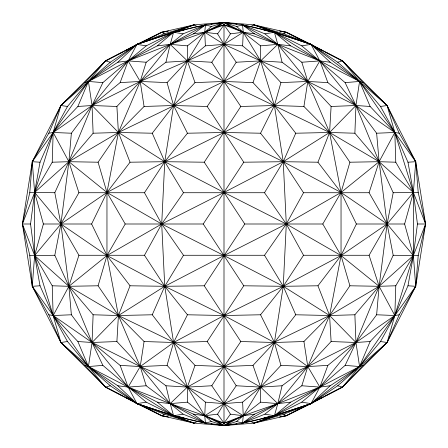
<?xml version="1.0" encoding="UTF-8"?>
<svg xmlns="http://www.w3.org/2000/svg" width="448" height="448" viewBox="0 0 448 448"><rect width="100%" height="100%" fill="white"/><g stroke="black" fill="none" stroke-linecap="round" stroke-linejoin="round"><path stroke-width="0.67" d="M312.054 45.231L313.281 45.847L311.046 44.374L274.4 32.267L242.536 24.881L224 22.4L211.406 26.516L204.747 32.267L187.443 45.847L187.382 60.9L173.6 105.504L164.752 161.7L161.7 224L164.752 286.3L173.6 342.496L187.382 387.1L204.747 415.733L211.406 421.484L224 425.6L253.994 423.119L286.3 415.733L311.046 403.626L342.496 387.1L387.1 342.496L415.733 286.3L425.6 224L415.733 161.7L387.1 105.504L342.496 60.9L311.046 44.374L286.3 32.267L253.994 24.881L224 22.4L194.006 24.881L161.7 32.267L136.954 44.374L105.504 60.9L60.9 105.504L32.267 161.7L22.4 224L32.267 286.3L60.9 342.496L105.504 387.1L136.954 403.626L161.7 415.733L194.006 423.119L224 425.6L242.536 423.119L274.4 415.733L311.046 403.626L313.281 402.153L312.054 402.769M135.946 402.769L134.719 402.153L136.954 403.626L173.6 415.733L205.464 423.119L224 425.6L236.594 421.484L243.253 415.733L260.557 402.153L260.618 387.1L274.4 342.496L283.248 286.3L286.3 224L283.248 161.7L274.4 105.504L260.618 60.9L243.253 32.267L236.594 26.516L224 22.4L205.464 24.881L173.6 32.267L136.954 44.374L134.719 45.847L135.946 45.231M131.611 400.551L105.504 387.1L84.941 365.383L60.9 342.496L48.776 314.776L32.267 286.3L29.764 255.276L22.4 224L34.625 192.461L52.226 162.215L53.166 132.474L60.9 105.504L84.941 82.617L105.504 60.9L131.611 47.449M316.389 47.449L342.496 60.9L363.059 82.617L387.1 105.504L399.224 133.224L415.733 161.7L418.236 192.724L425.6 224L413.375 255.539L395.774 285.785L394.834 315.526L387.1 342.496L363.059 365.383L342.496 387.1L316.389 400.551M203.386 25.564L197.204 26.516L194.006 24.881L164.22 33.841L136.954 44.374L110.292 62.238L60.9 105.504L48.776 133.224L32.267 161.7L29.764 192.724L22.4 224L34.625 255.539L68.886 286.3L93.117 314.776L92.053 342.496L88.424 366.554L105.504 387.1L122.175 395.595M244.614 422.436L250.796 421.484L253.994 423.119L283.78 414.159L311.046 403.626L337.708 385.762L387.1 342.496L399.224 314.776L415.733 286.3L418.236 255.276L425.6 224L413.375 192.461L379.114 161.7L354.883 133.224L355.947 105.504L359.576 81.446L342.496 60.9L325.825 52.405M122.175 52.405L105.504 60.9L88.424 81.446L53.166 132.474L32.267 161.7L34.625 192.461L34.625 255.539L32.267 286.3L53.166 315.526L92.053 342.496L120.131 365.383L140.207 366.554L167.065 365.383L187.382 387.1L205.374 402.153L204.747 415.733L205.464 423.119L211.406 421.484M325.825 395.595L342.496 387.1L359.576 366.554L394.834 315.526L415.733 286.3L413.375 255.539L413.375 192.461L415.733 161.7L394.834 132.474L355.947 105.504L327.869 82.617L307.793 81.446L280.935 82.617L260.618 60.9L242.626 45.847L243.253 32.267L242.536 24.881L236.594 26.516M84.941 365.383L88.424 366.554L128.134 387.1L170.201 403.626L193.474 414.159L205.464 423.119L183.086 414.159L170.201 403.626L140.207 366.554L116.894 341.527L118.418 315.526L106.96 255.539L106.96 192.461L118.418 132.474L140.207 81.446L146.182 62.238L170.201 44.374L183.086 33.841L205.464 24.881L211.406 26.516M363.059 82.617L359.576 81.446L319.866 60.9L277.799 44.374L254.526 33.841L242.536 24.881L264.914 33.841L277.799 44.374L307.793 81.446L331.106 106.473L329.582 132.474L341.04 192.461L341.04 255.539L329.582 315.526L307.793 366.554L301.818 385.762L277.799 403.626L264.914 414.159L242.536 423.119L236.594 421.484M168.185 414.159L194.006 423.119L164.22 414.159L136.954 403.626L110.292 385.762L88.424 366.554L67.497 341.527L53.166 315.526L40.018 285.785L34.625 255.539L30.554 224L34.625 192.461L40.018 162.215L53.166 132.474L67.497 106.473L88.424 81.446L136.954 44.374L173.6 32.267L194.006 24.881L136.954 44.374L128.134 60.9L92.053 105.504L71.366 133.224L68.886 161.7L60.9 224L54.807 255.276L68.886 286.3L92.053 342.496L102.872 365.383L146.227 402.153L173.6 415.733L194.006 423.119L197.204 421.484L203.386 422.436M279.815 33.841L253.994 24.881L283.78 33.841L311.046 44.374L337.708 62.238L359.576 81.446L380.503 106.473L394.834 132.474L407.982 162.215L413.375 192.461L417.446 224L413.375 255.539L407.982 285.785L394.834 315.526L380.503 341.527L359.576 366.554L311.046 403.626L274.4 415.733L253.994 423.119L311.046 403.626L319.866 387.1L355.947 342.496L376.634 314.776L379.114 286.3L387.1 224L393.193 192.724L379.114 161.7L355.947 105.504L345.128 82.617L301.773 45.847L274.4 32.267L253.994 24.881L250.796 26.516L244.614 25.564M203.235 224L243.751 285.785L283.248 286.3L317.957 285.785L341.04 255.539L356.39 224L341.04 192.461L317.957 162.215L283.248 161.7L243.751 162.215L203.235 224L125.21 224L106.96 255.539L98.09 285.785L118.418 315.526L144.077 341.527L140.207 366.554L128.134 387.1L136.954 403.626L194.006 423.119M244.765 224L204.249 162.215L164.752 161.7L130.043 162.215L106.96 192.461L91.61 224L106.96 255.539L130.043 285.785L164.752 286.3L204.249 285.785L244.765 224L322.79 224L341.04 192.461L349.91 162.215L329.582 132.474L303.923 106.473L307.793 81.446L319.866 60.9L311.046 44.374L253.994 24.881M48.776 133.224L53.166 132.474L92.053 105.504L140.207 81.446L165.934 62.238L170.201 44.374L173.6 32.267L197.204 26.516M399.224 314.776L394.834 315.526L355.947 342.496L307.793 366.554L282.066 385.762L277.799 403.626L274.4 415.733L250.796 421.484M184.302 30.022L173.6 32.267L146.227 45.847L136.954 44.374L117.835 62.238L88.424 81.446L77.879 106.473L53.166 132.474L34.625 192.461L43.383 224L34.625 255.539L53.166 315.526L60.9 342.496L88.424 366.554L136.954 403.626L173.6 415.733L197.204 421.484M263.698 417.978L274.4 415.733L301.773 402.153L311.046 403.626L330.165 385.762L359.576 366.554L370.121 341.527L394.834 315.526L413.375 255.539L404.617 224L413.375 192.461L394.834 132.474L387.1 105.504L359.576 81.446L311.046 44.374L274.4 32.267L250.796 26.516M167.065 365.383L173.6 342.496L187.449 314.776L224 315.526L260.551 314.776L283.248 286.3L303.526 255.276L369.085 255.276L387.1 224L413.375 192.461L418.236 192.724M280.935 82.617L274.4 105.504L260.551 133.224L224 132.474L187.449 133.224L164.752 161.7L144.474 192.724L78.915 192.724L60.9 224L34.625 255.539L29.764 255.276M29.764 192.724L34.625 192.461L60.9 224L78.915 255.276L68.886 286.3L53.166 315.526L88.424 366.554L117.835 385.762L136.954 403.626L146.227 402.153M418.236 255.276L413.375 255.539L387.1 224L369.085 192.724L379.114 161.7L394.834 132.474L359.576 81.446L330.165 62.238L311.046 44.374L301.773 45.847M354.883 133.224L329.582 132.474L295.742 133.224L274.4 105.504L253.008 82.617L260.618 60.9L260.557 45.847L243.253 32.267L224 22.4L213.69 23.985M93.117 314.776L118.418 315.526L152.258 314.776L173.6 342.496L194.992 365.383L187.382 387.1L187.443 402.153L204.747 415.733L224 425.6L234.31 424.015M184.302 417.978L173.6 415.733L128.134 387.1L92.053 342.496L71.366 314.776L68.886 286.3L60.9 224L54.807 192.724L68.886 161.7L92.053 105.504L120.131 82.617L128.134 60.9L146.227 45.847M263.698 30.022L274.4 32.267L319.866 60.9L355.947 105.504L376.634 133.224L379.114 161.7L387.1 224L393.193 255.276L379.114 286.3L355.947 342.496L327.869 365.383L319.866 387.1L301.773 402.153M130.043 285.785L118.418 315.526L92.053 342.496L77.879 341.527L53.166 315.526L48.776 314.776M317.957 162.215L329.582 132.474L355.947 105.504L370.121 106.473L394.834 132.474L399.224 133.224M152.258 314.776L164.752 286.3L183.484 255.276L264.516 255.276L286.3 224L303.526 192.724L369.085 192.724M295.742 133.224L283.248 161.7L264.516 192.724L183.484 192.724L161.7 224L144.474 255.276L78.915 255.276M182.454 30.531L173.6 32.267L128.134 60.9L102.872 82.617L92.053 105.504L93.117 133.224L68.886 161.7L34.625 192.461L54.807 192.724M265.546 417.469L274.4 415.733L319.866 387.1L345.128 365.383L355.947 342.496L354.883 314.776L379.114 286.3L413.375 255.539L393.193 255.276M254.526 33.841L243.253 32.267L230.418 33.841L224 44.374L211.792 62.238L187.382 60.9L165.934 62.238M193.474 414.159L204.747 415.733L217.582 414.159L224 403.626L236.208 385.762L260.618 387.1L282.066 385.762M331.106 106.473L355.947 105.504L307.793 81.446L282.066 62.238L260.618 60.9L236.208 62.238L224 81.446L207.2 106.473L173.6 105.504L144.077 106.473L118.418 132.474L98.09 162.215L106.96 192.461L125.21 224M116.894 341.527L92.053 342.496L140.207 366.554L165.934 385.762L187.382 387.1L211.792 385.762L224 366.554L240.8 341.527L274.4 342.496L303.923 341.527L329.582 315.526L349.91 285.785L341.04 255.539L322.79 224M303.923 106.473L274.4 105.504L240.8 106.473L204.249 162.215M144.077 341.527L173.6 342.496L207.2 341.527L243.751 285.785M84.941 82.617L88.424 81.446L128.134 60.9L170.201 44.374L193.474 33.841L204.747 32.267L217.582 33.841L224 24.881L230.418 26.516L243.253 32.267L277.799 44.374L290.69 45.847L319.866 60.9L330.165 62.238M330.165 385.762L319.866 387.1L277.799 403.626L254.526 414.159L243.253 415.733L230.418 414.159L224 423.119L217.582 421.484L204.747 415.733L170.201 403.626L157.31 402.153L128.134 387.1L117.835 385.762M93.117 133.224L118.418 132.474L152.258 133.224L173.6 105.504L194.992 82.617L224 81.446L253.008 82.617M354.883 314.776L329.582 315.526L295.742 314.776L274.4 342.496L253.008 365.383L224 366.554L194.992 365.383M130.043 162.215L118.418 132.474L116.894 106.473L140.207 81.446L170.201 44.374L205.464 24.881L204.747 32.267L205.374 45.847L187.382 60.9L167.065 82.617L140.207 81.446L120.131 82.617M317.957 285.785L329.582 315.526L331.106 341.527L307.793 366.554L277.799 403.626L242.536 423.119L243.253 415.733L242.626 402.153L260.618 387.1L280.935 365.383L307.793 366.554L327.869 365.383M117.835 62.238L128.134 60.9L157.31 45.847L173.6 32.267L183.086 33.841M363.059 365.383L359.576 366.554L290.69 402.153L274.4 415.733L264.914 414.159M193.474 33.841L205.464 24.881L202.927 25.816M254.526 414.159L242.536 423.119L245.073 422.184M157.31 45.847L170.201 44.374L204.747 32.267L217.582 26.516L224 22.4L234.31 23.985M213.69 424.015L224 425.6L230.418 421.484L243.253 415.733L277.799 403.626L290.69 402.153M283.78 33.841L286.3 32.267L299.174 38.746M148.826 409.254L161.7 415.733L164.22 414.159M132.854 46.81L134.098 46.166M313.902 401.834L315.146 401.19M225.366 22.618L224 22.4L204.747 32.267L187.382 60.9L140.207 81.446L144.077 106.473M222.634 425.382L224 425.6L243.253 415.733L260.618 387.1L307.793 366.554L303.923 341.527M125.266 50.831L128.352 49.258M129.59 48.63L130.822 48.003M148.114 39.189L161.7 32.267L168.56 31.018M279.44 416.982L286.3 415.733L299.886 408.811M317.178 399.997L318.41 399.37M319.648 398.742L322.734 397.169M139.014 43.686L147.599 39.368M148.826 38.746L161.7 32.267L167.177 31.399M280.823 416.601L286.3 415.733L299.174 409.254M300.401 408.632L308.986 404.314M168.185 33.841L194.006 24.881M253.994 423.119L279.815 414.159M337.708 62.238L342.496 60.9M105.504 387.1L110.292 385.762M217.582 26.516L224 24.881L243.253 32.267L224 44.374L187.382 60.9L170.201 44.374L187.443 45.847M230.418 421.484L224 423.119L204.747 415.733L224 403.626L260.618 387.1L277.799 403.626L260.557 402.153M220.595 23.066L224 22.4L230.082 23.492M217.918 424.508L224 425.6L227.405 424.934M217.918 23.492L224 22.4L227.405 23.066M220.595 424.934L224 425.6L230.082 424.508M264.914 33.841L274.4 32.267L290.69 45.847M183.086 414.159L173.6 415.733L157.31 402.153M219.895 23.05L221.262 22.831M222.634 22.618L224 22.4L230.418 26.516M217.582 421.484L224 425.6L225.366 425.382M226.738 425.169L228.105 424.95M204.758 25.357L206.136 25.144M210.946 24.405L212.318 24.192M235.682 423.808L237.054 423.595M241.864 422.856L243.242 422.643M380.503 106.473L387.1 105.504M60.9 342.496L67.497 341.527M260.557 45.847L277.799 44.374L301.818 62.238L307.793 81.446L329.582 132.474L379.114 161.7L395.774 162.215L413.375 192.461L393.193 192.724M187.443 402.153L170.201 403.626L146.182 385.762L140.207 366.554L118.418 315.526L68.886 286.3L52.226 285.785L34.625 255.539L54.807 255.276M345.128 82.617L359.576 81.446L370.121 106.473M102.872 365.383L88.424 366.554L77.879 341.527M205.374 45.847L224 44.374L242.626 45.847M242.626 402.153L224 403.626L205.374 402.153M301.818 62.238L319.866 60.9L327.869 82.617M146.182 385.762L128.134 387.1L120.131 365.383M77.879 106.473L92.053 105.504L116.894 106.473M370.121 341.527L355.947 342.496L331.106 341.527M407.982 162.215L415.733 161.7M32.267 286.3L40.018 285.785M376.634 133.224L394.834 132.474L395.774 162.215M71.366 314.776L53.166 315.526L52.226 285.785M52.226 162.215L68.886 161.7L98.09 162.215M395.774 285.785L379.114 286.3L349.91 285.785M349.91 162.215L379.114 161.7L341.04 192.461L286.3 224L224 255.539L164.752 286.3L118.418 315.526L224 366.554L260.618 387.1L253.008 365.383M98.09 285.785L68.886 286.3L106.96 255.539L161.7 224L224 192.461L283.248 161.7L329.582 132.474L224 81.446L187.382 60.9L194.992 82.617M22.4 224L30.554 224M43.383 224L91.61 224M356.39 224L404.617 224M417.446 224L425.6 224M71.366 133.224L53.166 132.474L68.886 161.7L78.915 192.724M376.634 314.776L394.834 315.526L379.114 286.3L369.085 255.276M32.267 161.7L40.018 162.215M407.982 285.785L415.733 286.3M146.182 62.238L128.134 60.9L140.207 81.446L173.6 105.504L224 132.474L283.248 161.7L341.04 192.461L387.1 224L341.04 255.539L283.248 286.3L224 315.526L173.6 342.496L140.207 366.554L187.382 387.1L224 403.626L243.253 415.733L224 423.119L217.582 414.159M301.818 385.762L319.866 387.1L307.793 366.554L274.4 342.496L224 315.526L164.752 286.3L106.96 255.539L60.9 224L106.96 192.461L164.752 161.7L224 132.474L274.4 105.504L307.793 81.446L260.618 60.9L224 44.374L204.747 32.267L224 24.881L230.418 33.841M102.872 82.617L88.424 81.446L92.053 105.504L118.418 132.474L164.752 161.7L224 192.461L286.3 224L341.04 255.539L379.114 286.3L329.582 315.526L224 366.554L187.382 387.1L170.201 403.626L173.6 415.733L182.454 417.469M345.128 365.383L359.576 366.554L355.947 342.496L329.582 315.526L283.248 286.3L224 255.539L161.7 224L106.96 192.461L68.886 161.7L118.418 132.474L224 81.446L260.618 60.9L277.799 44.374L274.4 32.267L265.546 30.531M60.9 105.504L67.497 106.473M380.503 341.527L387.1 342.496M235.682 24.192L237.054 24.405M241.864 25.144L243.242 25.357M204.758 422.643L206.136 422.856M210.946 423.595L212.318 423.808M226.738 22.831L228.105 23.05M280.823 31.399L286.3 32.267L299.886 39.189M148.114 408.811L161.7 415.733L167.177 416.601M219.895 424.95L221.262 425.169M279.44 31.018L286.3 32.267M161.7 415.733L168.56 416.982M105.504 60.9L110.292 62.238M337.708 385.762L342.496 387.1M245.073 25.816L242.536 24.881L277.799 44.374L282.066 62.238M202.927 422.184L205.464 423.119L170.201 403.626L165.934 385.762M300.401 39.368L308.986 43.686M139.014 404.314L147.599 408.632M317.178 48.003L318.41 48.63M319.648 49.258L322.734 50.831M125.266 397.169L128.352 398.742M129.59 399.37L130.822 399.997M313.902 46.166L315.146 46.81M132.854 401.19L134.098 401.834M161.7 32.267L164.22 33.841M283.78 414.159L286.3 415.733M260.551 133.224L283.248 161.7L303.526 192.724M187.449 314.776L164.752 286.3L144.474 255.276M264.516 192.724L286.3 224L303.526 255.276M183.484 255.276L161.7 224L144.474 192.724M236.208 62.238L224 44.374L217.582 33.841M211.792 385.762L224 403.626L230.418 414.159M240.8 106.473L224 81.446L211.792 62.238M207.2 341.527L224 366.554L236.208 385.762M243.751 162.215L207.2 106.473M204.249 285.785L240.8 341.527M264.516 255.276L283.248 286.3L295.742 314.776M183.484 192.724L164.752 161.7L152.258 133.224M187.449 133.224L173.6 105.504L167.065 82.617M260.551 314.776L274.4 342.496L280.935 365.383M224 22.4L224 425.6"/></g></svg>
